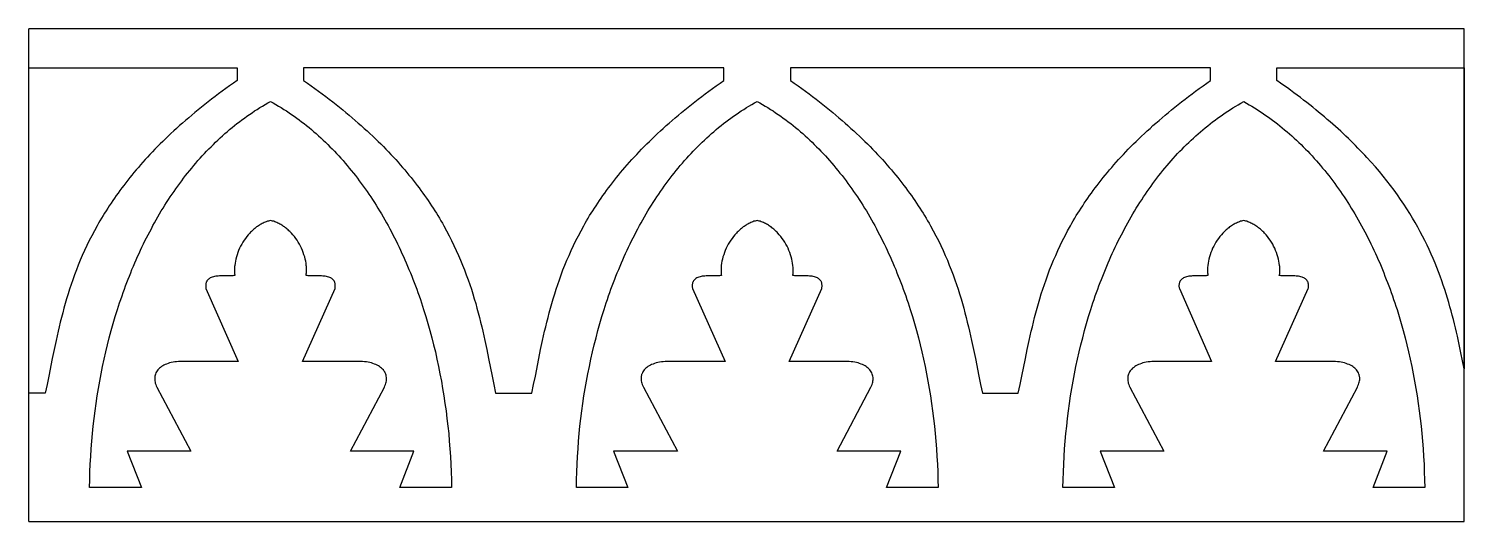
# Model space of a CAD drawing. Extents: x -52 to 65, y -43 to -3.
import ezdxf

# ---------------------------------------------------------------- set-up
doc = ezdxf.new("R2010")
doc.units = 0
doc.header["$MEASUREMENT"] = 0
doc.layers.get('0').update_dxf_attribs({"linetype": 'CONTINUOUS'})
doc.layers.add('LAYER_1', color=18, linetype='CONTINUOUS')

msp = doc.modelspace()

# ---------------------------------------------------------------- linework, layer by layer
for p, q in [((-51.87, -42.6), (-51.87, -2.6)), ((64.58, -42.6), (64.58, -2.6))]:
    msp.add_line(p, q)
at = {"layer": 'LAYER_1'}
for points in [[(64.58, -2.6), (-30.08, -2.6), (-51.87, -2.6)], [(-51.87, -42.6), (-30.08, -42.6), (64.58, -42.6)]]:
    msp.add_lwpolyline(points, dxfattribs=at)
for points in [[(-51.87, -32.2), (-51.87, -5.78), (-34.95, -5.78), (-34.95, -6.81), (-35.26, -7.03), (-35.57, -7.25), (-35.87, -7.46), (-36.17, -7.68), (-36.46, -7.9), (-36.75, -8.11), (-37.03, -8.33), (-37.31, -8.54), (-37.58, -8.76), (-37.85, -8.97), (-38.12, -9.19), (-38.38, -9.4), (-38.64, -9.62), (-38.89, -9.83), (-39.14, -10.04), (-39.39, -10.26), (-39.63, -10.47), (-39.87, -10.69), (-40.1, -10.9), (-40.33, -11.11), (-40.55, -11.32), (-40.78, -11.54), (-40.99, -11.75), (-41.21, -11.96), (-41.42, -12.17), (-41.63, -12.38), (-41.83, -12.59), (-42.03, -12.81), (-42.23, -13.02), (-42.42, -13.23), (-42.61, -13.44), (-42.79, -13.65), (-42.97, -13.86), (-43.15, -14.06), (-43.33, -14.27), (-43.5, -14.48), (-43.67, -14.69), (-43.84, -14.9), (-44, -15.11), (-44.16, -15.32), (-44.32, -15.52), (-44.47, -15.73), (-44.62, -15.94), (-44.77, -16.14), (-44.91, -16.35), (-45.05, -16.56), (-45.19, -16.76), (-45.33, -16.97), (-45.46, -17.17), (-45.59, -17.38), (-45.72, -17.58), (-45.84, -17.78), (-45.97, -17.99), (-46.09, -18.19), (-46.2, -18.4), (-46.32, -18.6), (-46.54, -19), (-46.75, -19.41), (-46.96, -19.81), (-47.15, -20.21), (-47.34, -20.61), (-47.52, -21.01), (-47.69, -21.4), (-47.85, -21.8), (-48, -22.19), (-48.15, -22.58), (-48.29, -22.98), (-48.43, -23.36), (-48.55, -23.75), (-48.68, -24.14), (-48.79, -24.52), (-48.91, -24.91), (-49.01, -25.29), (-49.11, -25.67), (-49.21, -26.04), (-49.31, -26.42), (-49.4, -26.8), (-49.48, -27.17), (-49.57, -27.54), (-49.65, -27.91), (-49.81, -28.64), (-49.96, -29.37), (-50.24, -30.8), (-50.38, -31.5), (-50.53, -32.2)], [(4.52, -5.78), (-29.57, -5.78), (-29.57, -6.81), (-29.26, -7.03), (-28.95, -7.25), (-28.65, -7.46), (-28.35, -7.68), (-28.06, -7.9), (-27.77, -8.11), (-27.49, -8.33), (-27.21, -8.54), (-26.94, -8.76), (-26.67, -8.97), (-26.4, -9.19), (-26.14, -9.4), (-25.88, -9.62), (-25.63, -9.83), (-25.38, -10.04), (-25.13, -10.26), (-24.89, -10.47), (-24.65, -10.69), (-24.42, -10.9), (-24.19, -11.11), (-23.96, -11.32), (-23.74, -11.54), (-23.52, -11.75), (-23.31, -11.96), (-23.1, -12.17), (-22.89, -12.38), (-22.69, -12.59), (-22.49, -12.81), (-22.29, -13.02), (-22.1, -13.23), (-21.91, -13.44), (-21.73, -13.65), (-21.54, -13.86), (-21.37, -14.06), (-21.19, -14.27), (-21.02, -14.48), (-20.85, -14.69), (-20.68, -14.9), (-20.52, -15.11), (-20.36, -15.32), (-20.2, -15.52), (-20.05, -15.73), (-19.9, -15.94), (-19.75, -16.14), (-19.61, -16.35), (-19.47, -16.56), (-19.33, -16.76), (-19.19, -16.97), (-19.06, -17.17), (-18.93, -17.38), (-18.8, -17.58), (-18.67, -17.78), (-18.55, -17.99), (-18.43, -18.19), (-18.31, -18.4), (-18.2, -18.6), (-17.98, -19), (-17.76, -19.41), (-17.56, -19.81), (-17.37, -20.21), (-17.18, -20.61), (-17, -21.01), (-16.83, -21.4), (-16.67, -21.8), (-16.52, -22.19), (-16.37, -22.58), (-16.23, -22.98), (-16.09, -23.36), (-15.96, -23.75), (-15.84, -24.14), (-15.73, -24.52), (-15.61, -24.91), (-15.51, -25.29), (-15.4, -25.67), (-15.31, -26.04), (-15.21, -26.42), (-15.12, -26.8), (-15.03, -27.17), (-14.95, -27.54), (-14.87, -27.91), (-14.71, -28.64), (-14.56, -29.37), (-14.28, -30.8), (-14.14, -31.5), (-13.99, -32.2), (-12.52, -32.2), (-11.06, -32.2), (-10.92, -31.5), (-10.77, -30.8), (-10.49, -29.37), (-10.34, -28.64), (-10.18, -27.91), (-10.1, -27.54), (-10.02, -27.17), (-9.93, -26.8), (-9.84, -26.42), (-9.74, -26.04), (-9.64, -25.67), (-9.54, -25.29), (-9.43, -24.91), (-9.32, -24.52), (-9.2, -24.14), (-9.08, -23.75), (-8.95, -23.36), (-8.82, -22.98), (-8.68, -22.58), (-8.53, -22.19), (-8.37, -21.8), (-8.21, -21.4), (-8.04, -21.01), (-7.86, -20.61), (-7.68, -20.21), (-7.48, -19.81), (-7.28, -19.41), (-7.06, -19), (-6.84, -18.6), (-6.73, -18.4), (-6.61, -18.19), (-6.49, -17.99), (-6.37, -17.78), (-6.24, -17.58), (-6.11, -17.38), (-5.98, -17.17), (-5.85, -16.97), (-5.71, -16.76), (-5.57, -16.56), (-5.43, -16.35), (-5.29, -16.14), (-5.14, -15.94), (-4.99, -15.73), (-4.84, -15.52), (-4.68, -15.32), (-4.52, -15.11), (-4.36, -14.9), (-4.19, -14.69), (-4.02, -14.48), (-3.85, -14.27), (-3.68, -14.06), (-3.5, -13.86), (-3.31, -13.65), (-3.13, -13.44), (-2.94, -13.23), (-2.75, -13.02), (-2.55, -12.81), (-2.35, -12.59), (-2.15, -12.38), (-1.94, -12.17), (-1.73, -11.96), (-1.52, -11.75), (-1.3, -11.54), (-1.08, -11.32), (-0.85, -11.11), (-0.62, -10.9), (-0.39, -10.69), (-0.15, -10.47), (0.09, -10.26), (0.33, -10.04), (0.58, -9.83), (0.84, -9.62), (1.09, -9.4), (1.36, -9.19), (1.62, -8.97), (1.89, -8.76), (2.17, -8.54), (2.44, -8.33), (2.73, -8.11), (3.01, -7.9), (3.31, -7.68), (3.6, -7.46), (3.9, -7.25), (4.21, -7.03), (4.52, -6.81)], [(44, -5.78), (9.92, -5.78), (9.92, -6.81), (10.23, -7.03), (10.54, -7.25), (10.84, -7.46), (11.14, -7.68), (11.43, -7.9), (11.71, -8.11), (12, -8.33), (12.28, -8.54), (12.55, -8.76), (12.82, -8.97), (13.09, -9.19), (13.35, -9.4), (13.6, -9.62), (13.86, -9.83), (14.11, -10.04), (14.35, -10.26), (14.59, -10.47), (14.83, -10.69), (15.06, -10.9), (15.29, -11.11), (15.52, -11.32), (15.74, -11.54), (15.96, -11.75), (16.17, -11.96), (16.38, -12.17), (16.59, -12.38), (16.79, -12.59), (16.99, -12.81), (17.19, -13.02), (17.38, -13.23), (17.57, -13.44), (17.75, -13.65), (17.94, -13.86), (18.11, -14.06), (18.29, -14.27), (18.46, -14.48), (18.63, -14.69), (18.8, -14.9), (18.96, -15.11), (19.12, -15.32), (19.28, -15.52), (19.43, -15.73), (19.58, -15.94), (19.73, -16.14), (19.87, -16.35), (20.01, -16.56), (20.15, -16.76), (20.29, -16.97), (20.42, -17.17), (20.55, -17.38), (20.68, -17.58), (20.81, -17.78), (20.93, -17.99), (21.05, -18.19), (21.17, -18.4), (21.28, -18.6), (21.5, -19), (21.72, -19.41), (21.92, -19.81), (22.11, -20.21), (22.3, -20.61), (22.48, -21.01), (22.65, -21.4), (22.81, -21.8), (22.97, -22.19), (23.11, -22.58), (23.26, -22.98), (23.39, -23.36), (23.52, -23.75), (23.64, -24.14), (23.76, -24.52), (23.87, -24.91), (23.98, -25.29), (24.08, -25.67), (24.18, -26.04), (24.27, -26.42), (24.37, -26.8), (24.45, -27.17), (24.54, -27.54), (24.62, -27.91), (24.78, -28.64), (24.93, -29.37), (25.21, -30.8), (25.35, -31.5), (25.5, -32.2), (26.94, -32.2), (28.4, -32.2), (28.55, -31.5), (28.69, -30.8), (28.98, -29.37), (29.13, -28.64), (29.29, -27.91), (29.37, -27.54), (29.46, -27.17), (29.55, -26.8), (29.64, -26.42), (29.73, -26.04), (29.83, -25.67), (29.94, -25.29), (30.04, -24.91), (30.16, -24.52), (30.27, -24.14), (30.4, -23.75), (30.53, -23.36), (30.66, -22.98), (30.8, -22.58), (30.95, -22.19), (31.1, -21.8), (31.27, -21.4), (31.44, -21.01), (31.62, -20.61), (31.8, -20.21), (32, -19.81), (32.2, -19.41), (32.41, -19), (32.64, -18.6), (32.75, -18.4), (32.87, -18.19), (32.99, -17.99), (33.11, -17.78), (33.24, -17.58), (33.36, -17.38), (33.5, -17.17), (33.63, -16.97), (33.76, -16.76), (33.9, -16.56), (34.05, -16.35), (34.19, -16.14), (34.34, -15.94), (34.49, -15.73), (34.64, -15.52), (34.8, -15.32), (34.96, -15.11), (35.12, -14.9), (35.29, -14.69), (35.46, -14.48), (35.63, -14.27), (35.8, -14.06), (35.98, -13.86), (36.16, -13.65), (36.35, -13.44), (36.54, -13.23), (36.73, -13.02), (36.93, -12.81), (37.13, -12.59), (37.33, -12.38), (37.54, -12.17), (37.75, -11.96), (37.96, -11.75), (38.18, -11.54), (38.4, -11.32), (38.63, -11.11), (38.86, -10.9), (39.09, -10.69), (39.33, -10.47), (39.57, -10.26), (39.82, -10.04), (40.07, -9.83), (40.32, -9.62), (40.58, -9.4), (40.84, -9.19), (41.1, -8.97), (41.37, -8.76), (41.65, -8.54), (41.93, -8.33), (42.21, -8.11), (42.5, -7.9), (42.79, -7.68), (43.09, -7.46), (43.39, -7.25), (43.69, -7.03), (44, -6.81)], [(64.58, -5.78), (64.58, -30.22), (64.31, -28.91), (64.17, -28.24), (64.02, -27.57), (63.95, -27.23), (63.87, -26.89), (63.78, -26.55), (63.7, -26.2), (63.61, -25.86), (63.52, -25.52), (63.42, -25.17), (63.32, -24.82), (63.22, -24.47), (63.11, -24.12), (63, -23.77), (62.88, -23.41), (62.76, -23.06), (62.63, -22.7), (62.5, -22.35), (62.36, -21.99), (62.21, -21.63), (62.06, -21.27), (61.9, -20.91), (61.74, -20.54), (61.57, -20.18), (61.39, -19.81), (61.2, -19.45), (61.01, -19.08), (60.81, -18.71), (60.6, -18.34), (60.38, -17.97), (60.16, -17.6), (59.92, -17.22), (59.68, -16.85), (59.42, -16.47), (59.16, -16.1), (58.89, -15.72), (58.61, -15.34), (58.31, -14.96), (58.01, -14.58), (57.7, -14.2), (57.37, -13.82), (57.03, -13.44), (56.69, -13.05), (56.51, -12.86), (56.33, -12.67), (56.14, -12.48), (55.96, -12.29), (55.77, -12.09), (55.57, -11.9), (55.38, -11.71), (55.18, -11.51), (54.98, -11.32), (54.77, -11.12), (54.56, -10.93), (54.35, -10.74), (54.14, -10.54), (53.92, -10.35), (53.7, -10.15), (53.47, -9.96), (53.24, -9.76), (53.01, -9.57), (52.77, -9.37), (52.54, -9.18), (52.29, -8.98), (52.05, -8.78), (51.8, -8.59), (51.55, -8.39), (51.29, -8.19), (51.03, -8), (50.77, -7.8), (50.5, -7.6), (50.23, -7.41), (49.95, -7.21), (49.67, -7.01), (49.39, -6.81), (49.39, -5.78)], [(-17.56, -39.85), (-21.75, -39.85), (-20.62, -36.89), (-25.76, -36.89), (-23.02, -31.7), (-22.97, -31.6), (-22.93, -31.5), (-22.9, -31.39), (-22.87, -31.29), (-22.85, -31.19), (-22.84, -31.1), (-22.84, -31), (-22.85, -30.91), (-22.86, -30.82), (-22.88, -30.73), (-22.91, -30.64), (-22.95, -30.55), (-22.99, -30.47), (-23.05, -30.39), (-23.1, -30.31), (-23.17, -30.24), (-23.24, -30.17), (-23.32, -30.1), (-23.41, -30.04), (-23.5, -29.98), (-23.6, -29.92), (-23.71, -29.87), (-23.82, -29.83), (-23.94, -29.78), (-24.07, -29.74), (-24.2, -29.71), (-24.34, -29.68), (-24.48, -29.66), (-24.63, -29.64), (-24.79, -29.62), (-24.95, -29.61), (-25.12, -29.61), (-29.65, -29.61), (-27.02, -23.7), (-27.01, -23.64), (-27, -23.58), (-27, -23.52), (-27, -23.47), (-27, -23.42), (-27, -23.37), (-27.01, -23.32), (-27.02, -23.28), (-27.03, -23.23), (-27.04, -23.19), (-27.06, -23.15), (-27.07, -23.12), (-27.09, -23.08), (-27.12, -23.05), (-27.14, -23.02), (-27.17, -22.99), (-27.2, -22.96), (-27.23, -22.93), (-27.26, -22.91), (-27.29, -22.88), (-27.33, -22.86), (-27.36, -22.84), (-27.44, -22.8), (-27.53, -22.77), (-27.62, -22.74), (-27.71, -22.72), (-27.81, -22.7), (-27.91, -22.69), (-28.01, -22.68), (-28.11, -22.67), (-28.22, -22.66), (-28.43, -22.66), (-28.64, -22.66), (-29.04, -22.66), (-29.21, -22.66), (-29.29, -22.65), (-29.37, -22.65), (-29.36, -22.57), (-29.35, -22.49), (-29.34, -22.41), (-29.34, -22.32), (-29.33, -22.24), (-29.33, -22.16), (-29.33, -22.07), (-29.34, -21.99), (-29.34, -21.9), (-29.35, -21.82), (-29.37, -21.64), (-29.4, -21.47), (-29.44, -21.3), (-29.48, -21.12), (-29.54, -20.95), (-29.6, -20.77), (-29.66, -20.6), (-29.74, -20.43), (-29.82, -20.26), (-29.91, -20.1), (-30, -19.94), (-30.1, -19.78), (-30.21, -19.63), (-30.32, -19.48), (-30.44, -19.33), (-30.56, -19.19), (-30.63, -19.13), (-30.69, -19.06), (-30.76, -19), (-30.83, -18.94), (-30.9, -18.87), (-30.97, -18.82), (-31.04, -18.76), (-31.11, -18.7), (-31.19, -18.65), (-31.26, -18.6), (-31.34, -18.55), (-31.42, -18.5), (-31.5, -18.46), (-31.58, -18.42), (-31.66, -18.38), (-31.74, -18.34), (-31.82, -18.31), (-31.91, -18.27), (-31.99, -18.24), (-32.08, -18.22), (-32.16, -18.19), (-32.25, -18.17), (-32.34, -18.19), (-32.43, -18.22), (-32.51, -18.24), (-32.6, -18.27), (-32.68, -18.31), (-32.76, -18.34), (-32.84, -18.38), (-32.92, -18.42), (-33, -18.46), (-33.08, -18.5), (-33.16, -18.55), (-33.24, -18.6), (-33.31, -18.65), (-33.38, -18.7), (-33.46, -18.76), (-33.53, -18.82), (-33.6, -18.87), (-33.67, -18.94), (-33.74, -19), (-33.8, -19.06), (-33.87, -19.13), (-33.93, -19.19), (-34.06, -19.33), (-34.18, -19.48), (-34.29, -19.63), (-34.4, -19.78), (-34.5, -19.94), (-34.59, -20.1), (-34.68, -20.26), (-34.76, -20.43), (-34.84, -20.6), (-34.9, -20.77), (-34.97, -20.95), (-35.02, -21.12), (-35.07, -21.3), (-35.1, -21.47), (-35.13, -21.64), (-35.16, -21.82), (-35.17, -21.9), (-35.17, -21.99), (-35.18, -22.07), (-35.18, -22.16), (-35.18, -22.24), (-35.18, -22.32), (-35.17, -22.41), (-35.17, -22.49), (-35.16, -22.57), (-35.15, -22.65), (-35.22, -22.65), (-35.3, -22.66), (-35.48, -22.66), (-35.87, -22.66), (-36.08, -22.66), (-36.29, -22.66), (-36.4, -22.67), (-36.5, -22.68), (-36.6, -22.69), (-36.7, -22.7), (-36.8, -22.72), (-36.89, -22.74), (-36.98, -22.77), (-37.06, -22.8), (-37.14, -22.84), (-37.18, -22.86), (-37.21, -22.88), (-37.24, -22.91), (-37.28, -22.93), (-37.31, -22.96), (-37.34, -22.99), (-37.36, -23.02), (-37.39, -23.05), (-37.41, -23.08), (-37.43, -23.12), (-37.45, -23.15), (-37.47, -23.19), (-37.48, -23.23), (-37.49, -23.28), (-37.5, -23.32), (-37.51, -23.37), (-37.51, -23.42), (-37.51, -23.47), (-37.51, -23.52), (-37.51, -23.58), (-37.5, -23.64), (-37.49, -23.7), (-34.87, -29.61), (-39.37, -29.61), (-39.54, -29.61), (-39.71, -29.62), (-39.87, -29.64), (-40.02, -29.66), (-40.16, -29.68), (-40.3, -29.71), (-40.44, -29.74), (-40.56, -29.78), (-40.68, -29.83), (-40.8, -29.87), (-40.9, -29.92), (-41, -29.98), (-41.09, -30.04), (-41.18, -30.1), (-41.26, -30.17), (-41.33, -30.24), (-41.4, -30.31), (-41.45, -30.39), (-41.51, -30.47), (-41.55, -30.55), (-41.58, -30.64), (-41.61, -30.73), (-41.63, -30.82), (-41.65, -30.91), (-41.65, -31), (-41.65, -31.1), (-41.64, -31.19), (-41.62, -31.29), (-41.6, -31.39), (-41.56, -31.5), (-41.52, -31.6), (-41.47, -31.7), (-38.73, -36.89), (-43.88, -36.89), (-42.72, -39.85), (-46.93, -39.85), (-46.92, -39.22), (-46.9, -38.59), (-46.87, -37.97), (-46.84, -37.34), (-46.8, -36.72), (-46.75, -36.1), (-46.69, -35.48), (-46.63, -34.87), (-46.56, -34.25), (-46.48, -33.64), (-46.4, -33.03), (-46.31, -32.42), (-46.21, -31.82), (-46.1, -31.22), (-45.99, -30.62), (-45.87, -30.03), (-45.75, -29.44), (-45.61, -28.85), (-45.47, -28.27), (-45.33, -27.69), (-45.17, -27.11), (-45.01, -26.54), (-44.85, -25.97), (-44.67, -25.41), (-44.49, -24.86), (-44.4, -24.58), (-44.3, -24.3), (-44.21, -24.03), (-44.11, -23.76), (-44.01, -23.48), (-43.91, -23.21), (-43.8, -22.94), (-43.7, -22.68), (-43.59, -22.41), (-43.49, -22.15), (-43.38, -21.88), (-43.26, -21.62), (-43.15, -21.36), (-43.04, -21.1), (-42.92, -20.84), (-42.8, -20.59), (-42.68, -20.33), (-42.56, -20.08), (-42.44, -19.83), (-42.31, -19.58), (-42.18, -19.33), (-42.05, -19.08), (-41.92, -18.84), (-41.79, -18.59), (-41.66, -18.35), (-41.52, -18.11), (-41.39, -17.88), (-41.25, -17.64), (-41.11, -17.4), (-40.97, -17.17), (-40.82, -16.94), (-40.68, -16.71), (-40.53, -16.48), (-40.38, -16.26), (-40.23, -16.04), (-40.08, -15.81), (-39.93, -15.59), (-39.77, -15.38), (-39.62, -15.16), (-39.46, -14.95), (-39.3, -14.74), (-39.14, -14.53), (-38.98, -14.32), (-38.81, -14.11), (-38.64, -13.91), (-38.48, -13.71), (-38.31, -13.51), (-38.14, -13.31), (-37.96, -13.12), (-37.79, -12.93), (-37.61, -12.74), (-37.44, -12.55), (-37.26, -12.36), (-37.07, -12.18), (-36.89, -12), (-36.71, -11.82), (-36.52, -11.64), (-36.33, -11.47), (-36.15, -11.29), (-35.96, -11.12), (-35.76, -10.96), (-35.57, -10.79), (-35.37, -10.63), (-35.18, -10.47), (-34.98, -10.31), (-34.78, -10.16), (-34.58, -10.01), (-34.37, -9.86), (-34.17, -9.71), (-33.96, -9.57), (-33.75, -9.42), (-33.54, -9.28), (-33.33, -9.15), (-33.12, -9.01), (-32.9, -8.88), (-32.69, -8.75), (-32.47, -8.63), (-32.25, -8.5), (-32.03, -8.63), (-31.82, -8.75), (-31.6, -8.88), (-31.39, -9.01), (-31.17, -9.15), (-30.96, -9.28), (-30.75, -9.42), (-30.54, -9.57), (-30.34, -9.71), (-30.13, -9.86), (-29.93, -10.01), (-29.73, -10.16), (-29.53, -10.31), (-29.33, -10.47), (-29.13, -10.63), (-28.94, -10.79), (-28.74, -10.96), (-28.55, -11.12), (-28.36, -11.29), (-28.17, -11.47), (-27.98, -11.64), (-27.8, -11.82), (-27.61, -12), (-27.43, -12.18), (-27.25, -12.36), (-27.07, -12.55), (-26.89, -12.74), (-26.72, -12.93), (-26.54, -13.12), (-26.37, -13.31), (-26.2, -13.51), (-26.03, -13.71), (-25.86, -13.91), (-25.7, -14.11), (-25.53, -14.32), (-25.37, -14.53), (-25.21, -14.74), (-25.05, -14.95), (-24.89, -15.16), (-24.73, -15.38), (-24.58, -15.59), (-24.42, -15.81), (-24.27, -16.04), (-24.12, -16.26), (-23.97, -16.48), (-23.83, -16.71), (-23.68, -16.94), (-23.54, -17.17), (-23.4, -17.4), (-23.26, -17.64), (-23.12, -17.88), (-22.98, -18.11), (-22.85, -18.35), (-22.71, -18.59), (-22.58, -18.84), (-22.45, -19.08), (-22.32, -19.33), (-22.19, -19.58), (-22.07, -19.83), (-21.95, -20.08), (-21.82, -20.33), (-21.7, -20.59), (-21.59, -20.84), (-21.47, -21.1), (-21.35, -21.36), (-21.24, -21.62), (-21.13, -21.88), (-21.02, -22.15), (-20.91, -22.41), (-20.8, -22.68), (-20.7, -22.94), (-20.59, -23.21), (-20.49, -23.48), (-20.39, -23.76), (-20.29, -24.03), (-20.2, -24.3), (-20.1, -24.58), (-20.01, -24.86), (-19.83, -25.41), (-19.65, -25.97), (-19.49, -26.54), (-19.33, -27.11), (-19.17, -27.69), (-19.02, -28.27), (-18.88, -28.85), (-18.75, -29.44), (-18.63, -30.03), (-18.51, -30.62), (-18.39, -31.22), (-18.29, -31.82), (-18.19, -32.42), (-18.1, -33.03), (-18.01, -33.64), (-17.94, -34.25), (-17.87, -34.87), (-17.8, -35.48), (-17.75, -36.1), (-17.7, -36.72), (-17.66, -37.34), (-17.62, -37.97), (-17.59, -38.59), (-17.57, -39.22)], [(21.91, -39.85), (17.72, -39.85), (18.87, -36.89), (13.71, -36.89), (16.44, -31.7), (16.49, -31.6), (16.54, -31.5), (16.57, -31.39), (16.6, -31.29), (16.61, -31.19), (16.62, -31.1), (16.63, -31), (16.62, -30.91), (16.61, -30.82), (16.59, -30.73), (16.56, -30.64), (16.52, -30.55), (16.48, -30.47), (16.43, -30.39), (16.37, -30.31), (16.31, -30.24), (16.23, -30.17), (16.15, -30.1), (16.07, -30.04), (15.98, -29.98), (15.88, -29.92), (15.77, -29.87), (15.65, -29.83), (15.53, -29.78), (15.41, -29.74), (15.27, -29.71), (15.14, -29.68), (14.99, -29.66), (14.84, -29.64), (14.68, -29.62), (14.51, -29.61), (14.34, -29.61), (9.82, -29.61), (12.47, -23.7), (12.48, -23.64), (12.48, -23.58), (12.49, -23.52), (12.49, -23.47), (12.49, -23.42), (12.48, -23.37), (12.48, -23.32), (12.47, -23.28), (12.46, -23.23), (12.44, -23.19), (12.43, -23.15), (12.41, -23.12), (12.39, -23.08), (12.37, -23.05), (12.34, -23.02), (12.31, -22.99), (12.28, -22.96), (12.25, -22.93), (12.22, -22.91), (12.19, -22.88), (12.15, -22.86), (12.12, -22.84), (12.04, -22.8), (11.95, -22.77), (11.87, -22.74), (11.77, -22.72), (11.68, -22.7), (11.58, -22.69), (11.48, -22.68), (11.37, -22.67), (11.27, -22.66), (11.06, -22.66), (10.85, -22.66), (10.45, -22.66), (10.28, -22.66), (10.2, -22.65), (10.12, -22.65), (10.13, -22.57), (10.14, -22.49), (10.14, -22.41), (10.15, -22.32), (10.15, -22.24), (10.15, -22.16), (10.15, -22.07), (10.14, -21.99), (10.13, -21.82), (10.1, -21.64), (10.07, -21.47), (10.03, -21.3), (9.99, -21.12), (9.93, -20.95), (9.87, -20.77), (9.8, -20.6), (9.73, -20.43), (9.65, -20.26), (9.56, -20.1), (9.46, -19.94), (9.36, -19.78), (9.26, -19.63), (9.14, -19.48), (9.02, -19.33), (8.9, -19.19), (8.84, -19.13), (8.77, -19.06), (8.7, -19), (8.64, -18.94), (8.57, -18.87), (8.5, -18.82), (8.42, -18.76), (8.35, -18.7), (8.28, -18.65), (8.2, -18.6), (8.13, -18.55), (8.05, -18.5), (7.97, -18.46), (7.89, -18.42), (7.81, -18.38), (7.73, -18.34), (7.65, -18.31), (7.56, -18.27), (7.48, -18.24), (7.39, -18.22), (7.31, -18.19), (7.22, -18.17), (7.13, -18.19), (7.05, -18.22), (6.96, -18.24), (6.88, -18.27), (6.79, -18.31), (6.71, -18.34), (6.63, -18.38), (6.55, -18.42), (6.47, -18.46), (6.39, -18.5), (6.32, -18.55), (6.24, -18.6), (6.17, -18.65), (6.09, -18.7), (6.02, -18.76), (5.95, -18.82), (5.88, -18.87), (5.81, -18.94), (5.74, -19), (5.67, -19.06), (5.61, -19.13), (5.54, -19.19), (5.42, -19.33), (5.3, -19.48), (5.19, -19.63), (5.08, -19.78), (4.98, -19.94), (4.88, -20.1), (4.79, -20.26), (4.71, -20.43), (4.64, -20.6), (4.57, -20.77), (4.51, -20.95), (4.45, -21.12), (4.4, -21.3), (4.37, -21.47), (4.33, -21.64), (4.31, -21.82), (4.3, -21.9), (4.29, -21.99), (4.29, -22.07), (4.29, -22.16), (4.29, -22.24), (4.29, -22.32), (4.29, -22.41), (4.3, -22.49), (4.31, -22.57), (4.32, -22.65), (4.24, -22.65), (4.16, -22.66), (3.99, -22.66), (3.6, -22.66), (3.39, -22.66), (3.18, -22.66), (3.08, -22.67), (2.97, -22.68), (2.87, -22.69), (2.77, -22.7), (2.68, -22.72), (2.59, -22.74), (2.5, -22.77), (2.41, -22.8), (2.34, -22.84), (2.26, -22.88), (2.23, -22.91), (2.2, -22.93), (2.17, -22.96), (2.14, -22.99), (2.11, -23.02), (2.09, -23.05), (2.06, -23.08), (2.04, -23.12), (2.02, -23.15), (2.01, -23.19), (1.99, -23.23), (1.98, -23.28), (1.97, -23.32), (1.96, -23.37), (1.96, -23.42), (1.96, -23.47), (1.96, -23.52), (1.96, -23.58), (1.97, -23.64), (1.97, -23.7), (4.62, -29.61), (0.09, -29.61), (-0.08, -29.61), (-0.24, -29.62), (-0.4, -29.64), (-0.55, -29.66), (-0.7, -29.68), (-0.84, -29.71), (-0.97, -29.74), (-1.1, -29.78), (-1.22, -29.83), (-1.34, -29.87), (-1.44, -29.92), (-1.54, -29.98), (-1.64, -30.04), (-1.72, -30.1), (-1.8, -30.17), (-1.88, -30.24), (-1.94, -30.31), (-2, -30.39), (-2.05, -30.47), (-2.09, -30.55), (-2.13, -30.64), (-2.15, -30.68), (-2.16, -30.73), (-2.17, -30.77), (-2.18, -30.82), (-2.19, -30.86), (-2.19, -30.91), (-2.2, -31), (-2.19, -31.1), (-2.18, -31.19), (-2.16, -31.29), (-2.14, -31.39), (-2.1, -31.5), (-2.06, -31.6), (-2.01, -31.7), (0.75, -36.89), (-4.43, -36.89), (-3.28, -39.85), (-7.44, -39.85), (-7.43, -39.22), (-7.41, -38.59), (-7.39, -37.97), (-7.35, -37.34), (-7.31, -36.72), (-7.26, -36.1), (-7.21, -35.48), (-7.15, -34.87), (-7.08, -34.25), (-7, -33.64), (-6.92, -33.03), (-6.83, -32.42), (-6.73, -31.82), (-6.62, -31.22), (-6.51, -30.62), (-6.39, -30.03), (-6.27, -29.44), (-6.14, -28.85), (-6, -28.27), (-5.85, -27.69), (-5.7, -27.11), (-5.54, -26.54), (-5.37, -25.97), (-5.2, -25.41), (-5.02, -24.86), (-4.92, -24.58), (-4.83, -24.3), (-4.73, -24.03), (-4.64, -23.76), (-4.54, -23.48), (-4.44, -23.21), (-4.33, -22.94), (-4.23, -22.68), (-4.12, -22.41), (-4.01, -22.15), (-3.9, -21.88), (-3.79, -21.62), (-3.68, -21.36), (-3.56, -21.1), (-3.45, -20.84), (-3.33, -20.59), (-3.21, -20.33), (-3.09, -20.08), (-2.96, -19.83), (-2.84, -19.58), (-2.71, -19.33), (-2.58, -19.08), (-2.45, -18.84), (-2.32, -18.59), (-2.19, -18.35), (-2.05, -18.11), (-1.92, -17.88), (-1.78, -17.64), (-1.64, -17.4), (-1.5, -17.17), (-1.35, -16.94), (-1.21, -16.71), (-1.06, -16.48), (-0.91, -16.26), (-0.76, -16.04), (-0.61, -15.81), (-0.46, -15.59), (-0.31, -15.38), (-0.15, -15.16), (0.01, -14.95), (0.17, -14.74), (0.33, -14.53), (0.49, -14.32), (0.66, -14.11), (0.82, -13.91), (0.99, -13.71), (1.16, -13.51), (1.33, -13.31), (1.51, -13.12), (1.68, -12.93), (1.86, -12.74), (2.03, -12.55), (2.21, -12.36), (2.39, -12.18), (2.58, -12), (2.76, -11.82), (2.95, -11.64), (3.13, -11.47), (3.32, -11.29), (3.51, -11.12), (3.71, -10.96), (3.9, -10.79), (4.1, -10.63), (4.29, -10.47), (4.49, -10.31), (4.69, -10.16), (4.89, -10.01), (5.1, -9.86), (5.3, -9.71), (5.51, -9.57), (5.72, -9.42), (5.93, -9.28), (6.14, -9.15), (6.35, -9.01), (6.56, -8.88), (6.78, -8.75), (7, -8.63), (7.22, -8.5), (7.44, -8.63), (7.66, -8.75), (7.87, -8.88), (8.09, -9.01), (8.3, -9.15), (8.51, -9.28), (8.72, -9.42), (8.93, -9.57), (9.13, -9.71), (9.34, -9.86), (9.54, -10.01), (9.75, -10.16), (9.95, -10.31), (10.14, -10.47), (10.34, -10.63), (10.54, -10.79), (10.73, -10.96), (10.92, -11.12), (11.11, -11.29), (11.3, -11.47), (11.49, -11.64), (11.68, -11.82), (11.86, -12), (12.04, -12.18), (12.22, -12.36), (12.4, -12.55), (12.58, -12.74), (12.76, -12.93), (12.93, -13.12), (13.1, -13.31), (13.28, -13.51), (13.45, -13.71), (13.61, -13.91), (13.78, -14.11), (13.94, -14.32), (14.11, -14.53), (14.27, -14.74), (14.43, -14.95), (14.59, -15.16), (14.74, -15.38), (14.9, -15.59), (15.05, -15.81), (15.2, -16.04), (15.35, -16.26), (15.5, -16.48), (15.65, -16.71), (15.79, -16.94), (15.94, -17.17), (16.08, -17.4), (16.22, -17.64), (16.36, -17.88), (16.49, -18.11), (16.63, -18.35), (16.76, -18.59), (16.89, -18.84), (17.02, -19.08), (17.15, -19.33), (17.28, -19.58), (17.4, -19.83), (17.53, -20.08), (17.65, -20.33), (17.77, -20.59), (17.89, -20.84), (18.01, -21.1), (18.12, -21.36), (18.23, -21.62), (18.35, -21.88), (18.46, -22.15), (18.56, -22.41), (18.67, -22.68), (18.77, -22.94), (18.88, -23.21), (18.98, -23.48), (19.08, -23.76), (19.18, -24.03), (19.27, -24.3), (19.37, -24.58), (19.46, -24.86), (19.64, -25.41), (19.82, -25.97), (19.98, -26.54), (20.14, -27.11), (20.3, -27.69), (20.44, -28.27), (20.58, -28.85), (20.72, -29.44), (20.84, -30.03), (20.96, -30.62), (21.07, -31.22), (21.18, -31.82), (21.28, -32.42), (21.37, -33.03), (21.45, -33.64), (21.53, -34.25), (21.6, -34.87), (21.66, -35.48), (21.72, -36.1), (21.77, -36.72), (21.81, -37.34), (21.84, -37.97), (21.87, -38.59), (21.89, -39.22)], [(61.38, -39.85), (57.2, -39.85), (58.34, -36.89), (53.17, -36.89), (55.91, -31.7), (55.96, -31.6), (56, -31.5), (56.04, -31.39), (56.07, -31.29), (56.09, -31.19), (56.1, -31.1), (56.1, -31), (56.1, -30.95), (56.1, -30.91), (56.09, -30.86), (56.08, -30.82), (56.07, -30.77), (56.06, -30.73), (56.05, -30.68), (56.03, -30.64), (56, -30.55), (55.95, -30.47), (55.9, -30.39), (55.84, -30.31), (55.78, -30.24), (55.71, -30.17), (55.63, -30.1), (55.54, -30.04), (55.45, -29.98), (55.35, -29.92), (55.24, -29.87), (55.12, -29.83), (55, -29.78), (54.88, -29.74), (54.74, -29.71), (54.6, -29.68), (54.46, -29.66), (54.3, -29.64), (54.14, -29.62), (53.98, -29.61), (53.81, -29.61), (49.28, -29.61), (51.93, -23.7), (51.94, -23.64), (51.95, -23.58), (51.95, -23.52), (51.95, -23.47), (51.95, -23.42), (51.95, -23.37), (51.94, -23.32), (51.93, -23.28), (51.92, -23.23), (51.91, -23.19), (51.89, -23.15), (51.87, -23.12), (51.85, -23.08), (51.83, -23.05), (51.81, -23.02), (51.78, -22.99), (51.75, -22.96), (51.72, -22.93), (51.69, -22.91), (51.65, -22.88), (51.62, -22.86), (51.58, -22.84), (51.5, -22.8), (51.42, -22.77), (51.33, -22.74), (51.24, -22.72), (51.14, -22.7), (51.04, -22.69), (50.94, -22.68), (50.84, -22.67), (50.73, -22.66), (50.52, -22.66), (50.31, -22.66), (49.92, -22.66), (49.74, -22.66), (49.66, -22.65), (49.58, -22.65), (49.6, -22.57), (49.61, -22.49), (49.61, -22.41), (49.62, -22.32), (49.62, -22.24), (49.62, -22.16), (49.62, -22.07), (49.62, -21.99), (49.61, -21.9), (49.6, -21.82), (49.58, -21.64), (49.55, -21.47), (49.51, -21.3), (49.46, -21.12), (49.41, -20.95), (49.35, -20.77), (49.28, -20.6), (49.21, -20.43), (49.12, -20.26), (49.04, -20.1), (48.94, -19.94), (48.84, -19.78), (48.73, -19.63), (48.62, -19.48), (48.5, -19.33), (48.38, -19.19), (48.31, -19.13), (48.25, -19.06), (48.18, -19), (48.11, -18.94), (48.04, -18.87), (47.97, -18.82), (47.9, -18.76), (47.82, -18.7), (47.75, -18.65), (47.67, -18.6), (47.6, -18.55), (47.52, -18.5), (47.44, -18.46), (47.36, -18.42), (47.28, -18.38), (47.2, -18.34), (47.12, -18.31), (47.03, -18.27), (46.95, -18.24), (46.86, -18.22), (46.78, -18.19), (46.69, -18.17), (46.6, -18.19), (46.51, -18.22), (46.43, -18.24), (46.34, -18.27), (46.26, -18.31), (46.18, -18.34), (46.1, -18.38), (46.01, -18.42), (45.93, -18.46), (45.86, -18.5), (45.78, -18.55), (45.7, -18.6), (45.63, -18.65), (45.55, -18.7), (45.48, -18.76), (45.41, -18.82), (45.34, -18.87), (45.27, -18.94), (45.2, -19), (45.13, -19.06), (45.07, -19.13), (45, -19.19), (44.88, -19.33), (44.76, -19.48), (44.65, -19.63), (44.54, -19.78), (44.44, -19.94), (44.34, -20.1), (44.26, -20.26), (44.17, -20.43), (44.1, -20.6), (44.03, -20.77), (43.97, -20.95), (43.92, -21.12), (43.87, -21.3), (43.83, -21.47), (43.8, -21.64), (43.78, -21.82), (43.76, -21.99), (43.76, -22.07), (43.76, -22.16), (43.76, -22.24), (43.76, -22.32), (43.76, -22.41), (43.77, -22.49), (43.78, -22.57), (43.79, -22.65), (43.71, -22.65), (43.64, -22.66), (43.46, -22.66), (43.07, -22.66), (42.87, -22.66), (42.66, -22.66), (42.55, -22.67), (42.45, -22.68), (42.35, -22.69), (42.25, -22.7), (42.16, -22.72), (42.06, -22.74), (41.98, -22.77), (41.89, -22.8), (41.81, -22.84), (41.78, -22.86), (41.74, -22.88), (41.71, -22.91), (41.68, -22.93), (41.65, -22.96), (41.62, -22.99), (41.59, -23.02), (41.57, -23.05), (41.54, -23.08), (41.52, -23.12), (41.5, -23.15), (41.49, -23.19), (41.47, -23.23), (41.46, -23.28), (41.45, -23.32), (41.45, -23.37), (41.44, -23.42), (41.44, -23.47), (41.44, -23.52), (41.45, -23.58), (41.46, -23.64), (41.47, -23.7), (44.09, -29.61), (39.58, -29.61), (39.41, -29.61), (39.25, -29.62), (39.09, -29.64), (38.94, -29.66), (38.79, -29.68), (38.65, -29.71), (38.52, -29.74), (38.39, -29.78), (38.27, -29.83), (38.15, -29.87), (38.05, -29.92), (37.95, -29.98), (37.85, -30.04), (37.77, -30.1), (37.68, -30.17), (37.61, -30.24), (37.55, -30.31), (37.49, -30.39), (37.43, -30.47), (37.39, -30.55), (37.35, -30.64), (37.32, -30.73), (37.3, -30.82), (37.29, -30.91), (37.28, -31), (37.28, -31.1), (37.29, -31.19), (37.31, -31.29), (37.33, -31.39), (37.37, -31.5), (37.41, -31.6), (37.46, -31.7), (40.22, -36.89), (35.06, -36.89), (36.21, -39.85), (32.02, -39.85), (32.04, -39.22), (32.06, -38.59), (32.09, -37.97), (32.12, -37.34), (32.16, -36.72), (32.21, -36.1), (32.27, -35.48), (32.33, -34.87), (32.4, -34.25), (32.48, -33.64), (32.56, -33.03), (32.65, -32.42), (32.75, -31.82), (32.85, -31.22), (32.97, -30.62), (33.08, -30.03), (33.21, -29.44), (33.34, -28.85), (33.48, -28.27), (33.63, -27.69), (33.78, -27.11), (33.94, -26.54), (34.11, -25.98), (34.28, -25.41), (34.46, -24.86), (34.56, -24.58), (34.65, -24.3), (34.75, -24.03), (34.85, -23.76), (34.95, -23.48), (35.05, -23.21), (35.15, -22.95), (35.25, -22.68), (35.36, -22.41), (35.47, -22.15), (35.58, -21.88), (35.69, -21.62), (35.8, -21.36), (35.92, -21.1), (36.03, -20.84), (36.15, -20.59), (36.27, -20.33), (36.39, -20.08), (36.52, -19.83), (36.64, -19.58), (36.77, -19.33), (36.9, -19.09), (37.03, -18.84), (37.16, -18.6), (37.29, -18.36), (37.43, -18.12), (37.56, -17.88), (37.7, -17.64), (37.84, -17.41), (37.98, -17.18), (38.13, -16.94), (38.27, -16.72), (38.42, -16.49), (38.57, -16.26), (38.72, -16.04), (38.87, -15.82), (39.02, -15.6), (39.18, -15.38), (39.33, -15.17), (39.49, -14.95), (39.65, -14.74), (39.81, -14.53), (39.97, -14.32), (40.14, -14.12), (40.3, -13.92), (40.47, -13.72), (40.64, -13.52), (40.81, -13.32), (40.98, -13.13), (41.16, -12.93), (41.33, -12.74), (41.51, -12.55), (41.69, -12.37), (41.87, -12.19), (42.05, -12), (42.24, -11.83), (42.42, -11.65), (42.61, -11.48), (42.8, -11.3), (42.99, -11.13), (43.18, -10.97), (43.38, -10.8), (43.57, -10.64), (43.77, -10.48), (43.97, -10.32), (44.17, -10.17), (44.37, -10.02), (44.57, -9.87), (44.78, -9.72), (44.98, -9.58), (45.19, -9.44), (45.4, -9.3), (45.61, -9.16), (45.82, -9.03), (46.04, -8.9), (46.25, -8.77), (46.47, -8.64), (46.69, -8.52), (46.91, -8.64), (47.13, -8.77), (47.34, -8.9), (47.56, -9.03), (47.77, -9.16), (47.98, -9.3), (48.19, -9.44), (48.4, -9.58), (48.61, -9.72), (48.81, -9.87), (49.02, -10.02), (49.22, -10.17), (49.42, -10.32), (49.62, -10.48), (49.82, -10.64), (50.01, -10.8), (50.21, -10.97), (50.4, -11.13), (50.59, -11.3), (50.78, -11.48), (50.97, -11.65), (51.15, -11.83), (51.34, -12), (51.52, -12.19), (51.7, -12.37), (51.88, -12.55), (52.06, -12.74), (52.24, -12.93), (52.41, -13.13), (52.59, -13.32), (52.76, -13.52), (52.93, -13.72), (53.09, -13.92), (53.26, -14.12), (53.43, -14.32), (53.59, -14.53), (53.75, -14.74), (53.91, -14.95), (54.07, -15.17), (54.23, -15.38), (54.38, -15.6), (54.53, -15.82), (54.69, -16.04), (54.84, -16.26), (54.99, -16.49), (55.13, -16.72), (55.28, -16.94), (55.42, -17.18), (55.56, -17.41), (55.7, -17.64), (55.84, -17.88), (55.98, -18.12), (56.11, -18.36), (56.25, -18.6), (56.38, -18.84), (56.51, -19.09), (56.64, -19.33), (56.76, -19.58), (56.89, -19.83), (57.01, -20.08), (57.13, -20.33), (57.25, -20.59), (57.37, -20.84), (57.49, -21.1), (57.6, -21.36), (57.72, -21.62), (57.83, -21.88), (57.94, -22.15), (58.05, -22.41), (58.15, -22.68), (58.26, -22.95), (58.36, -23.21), (58.46, -23.48), (58.56, -23.76), (58.66, -24.03), (58.76, -24.3), (58.85, -24.58), (58.95, -24.86), (59.04, -25.13), (59.13, -25.41), (59.3, -25.98), (59.47, -26.54), (59.63, -27.11), (59.78, -27.69), (59.93, -28.27), (60.07, -28.85), (60.2, -29.44), (60.32, -30.03), (60.44, -30.62), (60.55, -31.22), (60.66, -31.82), (60.76, -32.42), (60.85, -33.03), (60.93, -33.64), (61.01, -34.25), (61.08, -34.87), (61.14, -35.48), (61.19, -36.1), (61.24, -36.72), (61.28, -37.34), (61.32, -37.97), (61.34, -38.59), (61.36, -39.22)]]:
    msp.add_lwpolyline(points, close=True, dxfattribs=at)

doc.saveas('drawing.dxf')
